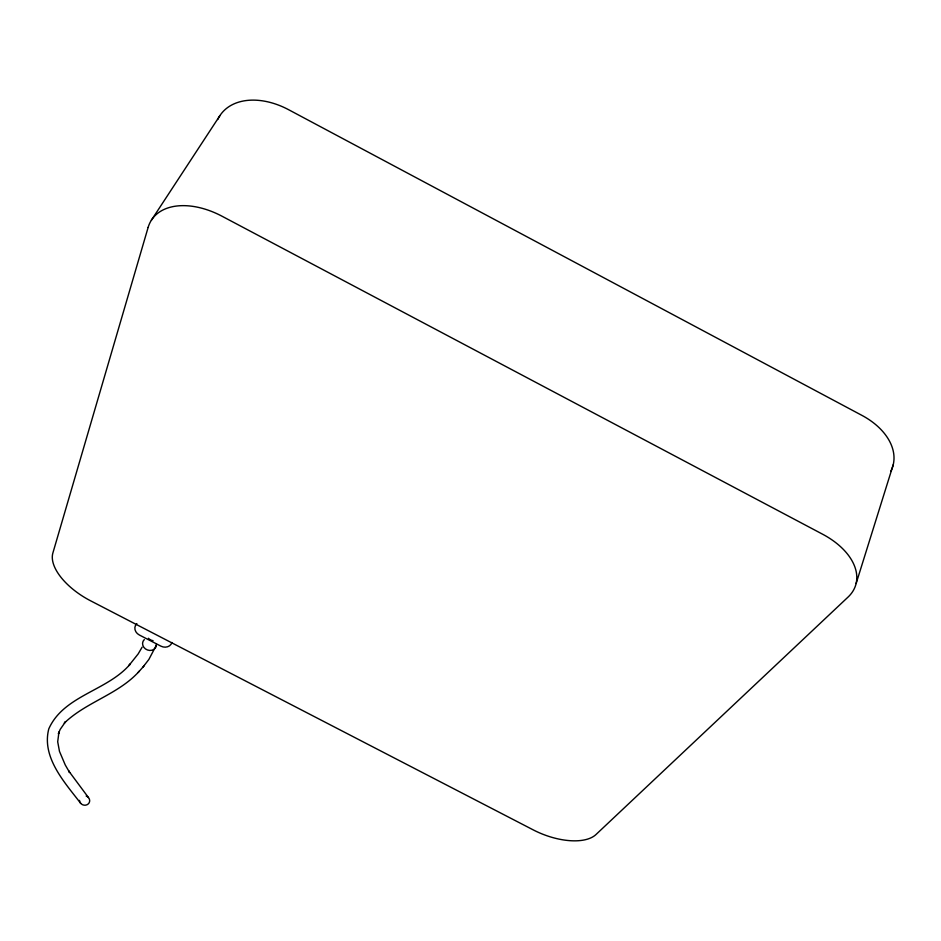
<?xml version="1.0" encoding="UTF-8"?>
<svg xmlns="http://www.w3.org/2000/svg" width="941" height="941" viewBox="0 0 941 941"><rect width="100%" height="100%" fill="white"/><g stroke="black" fill="none" stroke-linecap="round" stroke-linejoin="round"><path stroke-width="1.41" d="M856.134 583.491L893.209 464.807M156.265 645.373L148.878 659.429L142.997 667.051M142.103 647.185L138.186 653.901L128.905 665.546L130.281 664.005C107.592 690.906 63.765 695.27 48.791 728.863C41.369 757.458 64.764 782.5 80.726 803.391M151.395 220.194L219.735 115.896M88.43 797.533L68.634 770.867L69.634 772.537L65.235 764.927L59.483 751.388L57.695 741.767L58.965 731.98L58.401 733.792L60.153 729.451L65.599 721.641L64.294 723.1C86.419 701.786 118.801 694.282 139.456 671.004M138.08 672.544L144.385 665.499M217.736 119.542A64.706 44.309 35.5 0 1 288.711 109.756L861.885 415.357A64.164 42.733 15 0 1 890.751 471.335M136.857 623.612A8.081 7.01 21.2 0 0 139.35 634.999L160.876 646.138A8.069 7.01 22.5 0 0 171.932 642.503M153.065 640.668A7.128 6.187 21.9 0 1 148.407 638.257M156.371 643.926A7.058 6.152 21.7 0 1 147.466 649.984A7.058 6.152 21.7 0 1 144.314 639.574M86.184 796.027A5.152 4.717 18.3 0 1 89.583 801.65A5.152 4.717 18.3 0 1 84.161 805.178A5.152 4.717 18.3 0 1 79.479 800.379M148.137 227.393L52.872 553.026A51.79 25.548 30.2 0 0 90.536 600.77L533.218 829.88A51.167 24.948 21.7 0 0 595.994 834.526L848.076 597.053A66.987 41.169 16.6 0 0 822.599 534.206L221.994 216.207A67.599 42.733 34 0 0 148.137 227.393"/></g></svg>
